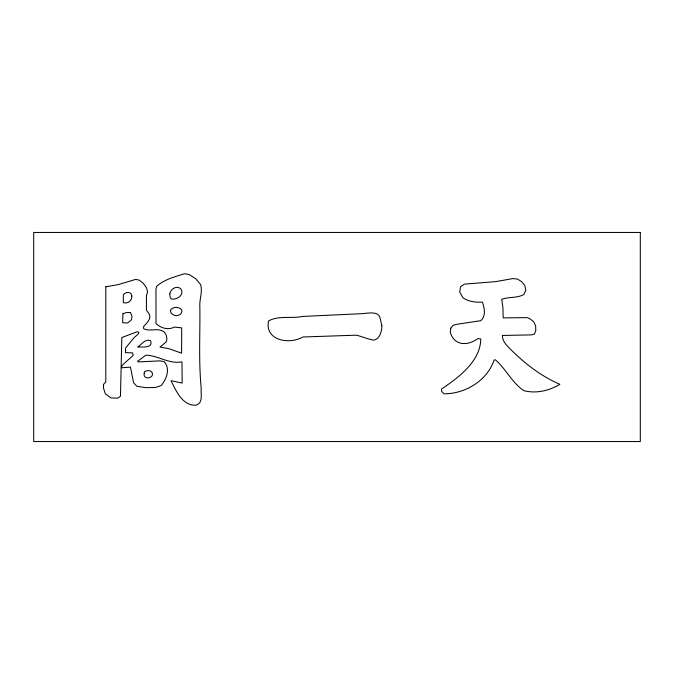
<?xml version="1.0" encoding="UTF-8"?>
<svg xmlns="http://www.w3.org/2000/svg" width="674" height="674" viewBox="0 0 674 674"><rect width="100%" height="100%" fill="white"/><g stroke="black" fill="none" stroke-linecap="round" stroke-linejoin="round"><path stroke-width="1.01" d="M137.841 347.135C141.338 344.591 145.449 338.407 150.572 340.64C153.461 348.146 142.602 347.102 138.136 346.883M105.818 286.77L105.81 381.872L103.526 384.382L103.518 388.114L105.296 393.759L110.898 397.913L117.79 398.157L120.469 396.211L121.817 337.539L137.075 331.785L138.937 332.282L138.229 334.001L134.042 337.682L125.617 347.986L125.49 352.637L132.584 352.898L133.191 355.51L123.165 364.314L121.75 366.176L121.783 367.802L130.461 367.145L133.604 382.739L136.847 386.269L145.837 387.668L155.45 387.499L161.061 385.612C166.529 379.411 170.615 368.67 164.229 361.719L160.067 360.868L138.28 361.913L137.606 361.34L145.828 355.19C157.994 355.367 169.199 364.407 181.963 361.845L182.174 383.076L171.002 380.633C176.083 390.869 182.199 405.478 195.629 405.259C203.641 403.414 200.574 393.717 201.181 387.988C198.603 361.171 200.161 334.203 199.875 307.31C199.1 299.618 202.908 292.145 200.608 284.521L195.78 278.825L189.428 274.655L184.676 273.695C175.004 276.753 164.464 279.322 156.73 286.265L155.947 289.205L156.031 323.469C160.724 328.196 168.306 330.361 174.389 327.058L181.71 327.893L181.584 353.184L169.123 348.761L159.991 347.034L166.251 341.878L166.975 338.845L166.251 335.256L164.549 332.358C158.432 326.898 150.083 332.172 143.646 328.71L143.613 326.452C146.292 323.638 149.485 320.891 149.914 316.746L149.283 314.16L146.41 310.048L146.435 295.65L147.564 291.901L146.519 287.815L143.292 283.375L139.307 280.148L135.676 279.39L118.472 284.554L105.818 286.77M169.806 293.864L170.126 297.133L171.23 298.936C175.754 300.107 182.949 296.29 181.795 290.907A5.443 5.443 0 0 0 180.118 288.312C176.167 285.338 170.269 289.508 169.806 293.864M144.194 373.573C142.787 380.532 154.944 378.308 152.063 372.452C150.344 369.815 146.738 370.363 144.455 371.88L144.194 373.573M381.855 325.601C381.838 331.01 380.026 338.896 373.918 340.117C367.886 339.249 362.258 336.579 356.403 335.172L302.794 336.992C289.534 344.869 264.604 340.69 268.522 320.95C278.556 315.331 291.446 318.768 302.441 316.451L363 313.621C368.585 313.056 379.31 310.908 380.203 318.718L381.855 325.601M131.86 295.962C132.23 300.705 127.807 304.1 123.334 302.668L123.334 294.909C125.305 291.556 131.599 291.278 131.86 295.962M170.497 310.369C170.05 313.579 173.732 315.634 176.521 315.609A6.588 6.588 0 0 0 180.303 314.295C186.445 308.144 173.134 304.547 170.497 310.369M450.813 328.154L450.249 332.451C454.773 346.343 467.925 345.821 477.9 338.584L480.781 338.963C480.478 361.374 458.514 377.558 441.487 389.067L441.681 391.459L444.082 393.81C465.313 393.86 487.294 380.599 494.16 359.891L495.567 359.941C505.845 368.905 512.072 382.79 523.774 390.634C536.083 393.877 549.125 390.76 559.867 384.332C541.525 376.404 525.349 364.036 511.162 349.907C507.16 345.922 502.324 341.583 502.433 335.45L531.373 334.894L534.389 334.077L535.788 330.69L535.628 325.913L533.757 321.827L530.48 319.131L527.464 317.631L503.2 317.901L502.888 306.973L501.667 299.29C508.87 296.703 517.152 298.22 523.824 294.58L525.813 290.283L524.785 285.498L521.533 281.555L517.438 279.036L512.788 278.598L495.668 281.639L464.445 284.125L460.645 286.618L459.685 291.909L462.937 297.782C468.7 301.725 475.65 302.508 482.441 302.087C484.395 308.018 486.224 316.098 480.756 320.698L456.618 324.329L453.088 325.331L450.813 328.154M122.929 313.713L122.643 322.736L127.563 323.006L130.983 320.209A7.01 7.01 0 0 0 131.927 316.199L130.453 312.509L126.156 312.618L122.929 313.713M640.3 232.454L33.7 232.454L33.7 441.546L640.3 441.546L640.3 232.454"/></g></svg>
